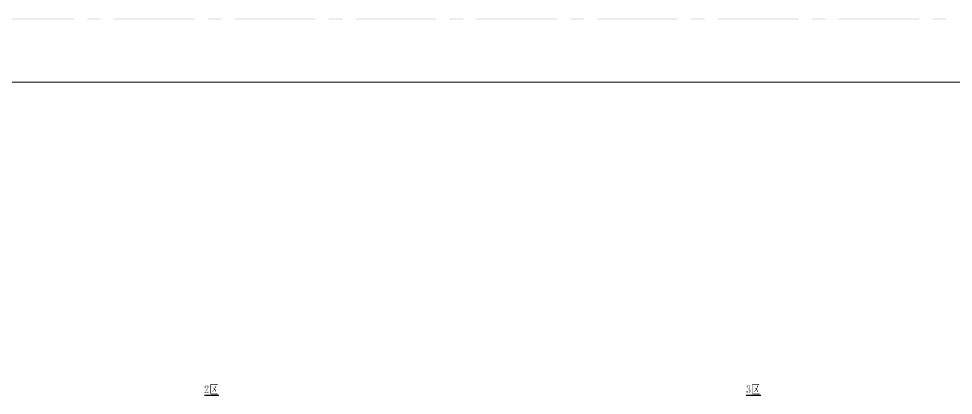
# Model space of a CAD drawing. Header units: millimetres. Extents: x 2315 to 4619, y 1334 to 1897.
# Drawn here: x 3787.7 to 3898.3, y 1566.5 to 1611.1 of the extents above; entities that cross this region are included whole.
import ezdxf

# ---------------------------------------------------------------- set-up
doc = ezdxf.new("R2010")
doc.units = ezdxf.units.MM
doc.layers.add('PDF_PDF_默认', color=4, linetype='Continuous')
doc.layers.add('PDF_站场道路', color=7, linetype='Continuous', true_color=0x957000)

msp = doc.modelspace()

# ---------------------------------------------------------------- hatches: boundary and pattern name
at = {"layer": 'PDF_PDF_默认', "transparency": 33554559}
for points in [[(3810.03, 1567.48), (3810.03, 1567.48), (3810.03, 1567.48), (3810.03, 1567.48), (3810.03, 1567.54), (3810.03, 1567.54), (3810.03, 1567.54), (3809.97, 1567.54), (3809.97, 1567.54), (3809.97, 1567.61), (3809.97, 1567.61), (3809.97, 1567.61), (3809.97, 1567.61), (3809.97, 1567.61), (3809.97, 1567.61), (3809.97, 1567.67), (3809.97, 1567.67), (3809.91, 1567.67), (3809.91, 1567.67), (3809.91, 1567.67), (3809.91, 1567.67), (3809.91, 1567.67), (3809.91, 1567.67), (3809.85, 1567.67), (3809.85, 1567.67), (3809.85, 1567.67), (3809.85, 1567.67), (3809.85, 1567.67), (3809.85, 1567.67), (3809.79, 1567.67), (3809.79, 1567.67), (3809.79, 1567.61), (3809.79, 1567.61), (3809.79, 1567.61), (3809.79, 1567.61), (3809.79, 1567.61), (3809.79, 1567.61), (3809.79, 1567.54), (3809.73, 1567.54), (3809.73, 1567.54), (3809.73, 1567.54), (3809.73, 1567.54), (3809.73, 1567.54), (3809.73, 1567.48), (3809.79, 1567.48), (3809.79, 1567.48), (3809.79, 1567.48), (3809.79, 1567.48), (3809.79, 1567.42), (3809.79, 1567.42), (3809.79, 1567.42), (3809.79, 1567.42), (3809.79, 1567.42), (3809.79, 1567.42), (3809.79, 1567.36), (3809.73, 1567.36), (3809.73, 1567.36), (3809.73, 1567.36), (3809.73, 1567.36), (3809.73, 1567.36), (3809.73, 1567.36), (3809.73, 1567.42), (3809.73, 1567.42), (3809.67, 1567.42), (3809.67, 1567.42), (3809.67, 1567.42), (3809.67, 1567.42), (3809.67, 1567.48), (3809.67, 1567.48), (3809.67, 1567.48), (3809.67, 1567.48), (3809.67, 1567.54), (3809.67, 1567.54), (3809.67, 1567.54), (3809.73, 1567.54), (3809.73, 1567.54), (3809.73, 1567.61), (3809.73, 1567.61), (3809.73, 1567.61), (3809.73, 1567.61), (3809.73, 1567.61), (3809.73, 1567.61), (3809.73, 1567.67), (3809.79, 1567.67), (3809.79, 1567.67), (3809.79, 1567.67), (3809.79, 1567.67), (3809.79, 1567.67), (3809.79, 1567.67), (3809.79, 1567.67), (3809.85, 1567.67), (3809.85, 1567.67), (3809.85, 1567.73), (3809.85, 1567.73), (3809.85, 1567.73), (3809.85, 1567.73), (3809.91, 1567.73), (3809.91, 1567.73), (3809.91, 1567.73), (3809.91, 1567.73), (3809.91, 1567.73), (3809.97, 1567.67), (3809.97, 1567.67), (3809.97, 1567.67), (3809.97, 1567.67), (3809.97, 1567.67), (3809.97, 1567.67), (3810.03, 1567.67), (3810.03, 1567.67), (3810.03, 1567.67), (3810.03, 1567.67), (3810.03, 1567.67), (3810.03, 1567.61), (3810.03, 1567.61), (3810.03, 1567.61), (3810.03, 1567.61), (3810.03, 1567.61), (3810.09, 1567.61), (3810.09, 1567.54), (3810.09, 1567.54), (3810.09, 1567.54), (3810.09, 1567.54), (3810.09, 1567.48), (3810.09, 1567.48), (3810.09, 1567.48), (3810.09, 1567.48), (3810.09, 1567.48), (3810.09, 1567.42), (3810.09, 1567.42), (3810.09, 1567.42), (3810.09, 1567.42), (3810.09, 1567.36), (3810.09, 1567.36), (3810.09, 1567.36), (3810.09, 1567.36), (3810.03, 1567.36), (3810.03, 1567.3), (3810.03, 1567.3), (3810.03, 1567.3), (3810.03, 1567.3), (3810.03, 1567.3), (3810.03, 1567.24), (3810.03, 1567.24), (3810.03, 1567.24), (3810.03, 1567.24), (3809.97, 1567.24), (3809.97, 1567.24), (3809.97, 1567.18), (3809.97, 1567.18), (3809.97, 1567.18), (3809.97, 1567.18), (3809.97, 1567.18), (3809.91, 1567.12), (3809.91, 1567.12), (3809.91, 1567.12), (3809.91, 1567.12), (3809.91, 1567.12), (3809.91, 1567.12), (3809.91, 1567.06), (3809.85, 1567.06), (3809.85, 1567.06), (3809.85, 1567.06), (3809.85, 1567.06), (3809.85, 1567.06), (3809.85, 1566.99), (3809.85, 1566.99), (3809.85, 1566.99), (3809.85, 1566.99), (3809.79, 1566.99), (3809.79, 1566.99), (3809.79, 1566.99), (3809.79, 1566.93), (3809.79, 1566.93), (3809.79, 1566.93), (3809.79, 1566.93), (3809.79, 1566.93), (3809.79, 1566.87), (3809.73, 1566.87), (3809.73, 1566.87), (3809.73, 1566.87), (3809.73, 1566.87), (3809.73, 1566.81), (3809.73, 1566.81), (3809.73, 1566.81), (3809.73, 1566.81), (3809.97, 1566.81), (3809.97, 1566.81), (3809.97, 1566.81), (3809.97, 1566.81), (3810.03, 1566.81), (3810.03, 1566.81), (3810.03, 1566.87), (3810.03, 1566.87), (3810.03, 1566.87), (3810.03, 1566.87), (3810.03, 1566.87), (3810.03, 1566.87), (3810.03, 1566.93), (3810.03, 1566.93), (3810.03, 1566.93), (3810.09, 1566.93), (3810.09, 1566.99), (3810.09, 1566.99), (3810.09, 1566.75), (3809.67, 1566.75), (3809.67, 1566.81), (3809.67, 1566.81), (3809.67, 1566.81), (3809.67, 1566.81), (3809.67, 1566.87), (3809.73, 1566.87), (3809.73, 1566.87), (3809.73, 1566.87), (3809.73, 1566.87), (3809.73, 1566.93), (3809.73, 1566.93), (3809.73, 1566.93), (3809.73, 1566.93), (3809.73, 1566.93), (3809.73, 1566.93), (3809.79, 1566.99), (3809.79, 1566.99), (3809.79, 1566.99), (3809.79, 1566.99), (3809.79, 1566.99), (3809.79, 1566.99), (3809.79, 1567.06), (3809.79, 1567.06), (3809.79, 1567.06), (3809.85, 1567.06), (3809.85, 1567.06), (3809.85, 1567.06), (3809.85, 1567.12), (3809.85, 1567.12), (3809.85, 1567.12), (3809.85, 1567.12), (3809.91, 1567.12), (3809.91, 1567.12), (3809.91, 1567.18), (3809.91, 1567.18), (3809.91, 1567.18), (3809.91, 1567.18), (3809.91, 1567.18), (3809.91, 1567.24), (3809.91, 1567.24), (3809.97, 1567.24), (3809.97, 1567.24), (3809.97, 1567.24), (3809.97, 1567.24), (3809.97, 1567.3), (3809.97, 1567.3), (3809.97, 1567.3), (3809.97, 1567.3), (3809.97, 1567.3), (3809.97, 1567.36), (3809.97, 1567.36), (3809.97, 1567.36), (3810.03, 1567.36), (3810.03, 1567.42), (3810.03, 1567.42), (3810.03, 1567.42), (3810.03, 1567.42), (3810.03, 1567.42), (3810.03, 1567.48)], [(3874.23, 1566.99), (3874.23, 1566.99), (3874.23, 1566.99), (3874.23, 1566.93), (3874.23, 1566.93), (3874.23, 1566.93), (3874.23, 1566.93), (3874.23, 1566.87), (3874.23, 1566.87), (3874.23, 1566.87), (3874.17, 1566.87), (3874.17, 1566.87), (3874.17, 1566.81), (3874.17, 1566.81), (3874.17, 1566.81), (3874.17, 1566.81), (3874.17, 1566.81), (3874.17, 1566.81), (3874.17, 1566.81), (3874.11, 1566.75), (3874.11, 1566.75), (3874.11, 1566.75), (3874.11, 1566.75), (3874.11, 1566.75), (3874.11, 1566.75), (3874.11, 1566.75), (3874.05, 1566.75), (3874.05, 1566.75), (3874.05, 1566.75), (3874.05, 1566.75), (3874.05, 1566.75), (3873.99, 1566.75), (3873.99, 1566.75), (3873.99, 1566.75), (3873.99, 1566.75), (3873.99, 1566.75), (3873.99, 1566.75), (3873.93, 1566.75), (3873.93, 1566.75), (3873.93, 1566.75), (3873.93, 1566.75), (3873.93, 1566.75), (3873.93, 1566.75), (3873.93, 1566.75), (3873.87, 1566.75), (3873.87, 1566.75), (3873.87, 1566.75), (3873.87, 1566.75), (3873.87, 1566.81), (3873.87, 1566.81), (3873.87, 1566.81), (3873.87, 1566.81), (3873.8, 1566.81), (3873.8, 1566.87), (3873.8, 1566.87), (3873.8, 1566.87), (3873.8, 1566.87), (3873.8, 1566.87), (3873.8, 1566.93), (3873.8, 1566.93), (3873.8, 1566.93), (3873.8, 1566.93), (3873.8, 1566.93), (3873.8, 1566.93), (3873.8, 1566.99), (3873.87, 1566.99), (3873.87, 1566.99), (3873.87, 1566.99), (3873.87, 1566.99), (3873.87, 1566.99), (3873.87, 1566.99), (3873.87, 1566.99), (3873.93, 1566.99), (3873.93, 1566.99), (3873.93, 1566.93), (3873.93, 1566.93), (3873.93, 1566.93), (3873.93, 1566.93), (3873.93, 1566.93), (3873.93, 1566.87), (3873.93, 1566.87), (3873.93, 1566.87), (3873.93, 1566.87), (3873.87, 1566.87), (3873.87, 1566.81), (3873.93, 1566.81), (3873.93, 1566.81), (3873.93, 1566.81), (3873.93, 1566.81), (3873.93, 1566.81), (3873.93, 1566.81), (3873.93, 1566.75), (3873.93, 1566.75), (3873.99, 1566.75), (3873.99, 1566.75), (3873.99, 1566.75), (3873.99, 1566.75), (3873.99, 1566.75), (3873.99, 1566.75), (3874.05, 1566.75), (3874.05, 1566.75), (3874.05, 1566.75), (3874.05, 1566.75), (3874.05, 1566.75), (3874.05, 1566.81), (3874.11, 1566.81), (3874.11, 1566.81), (3874.11, 1566.81), (3874.11, 1566.81), (3874.11, 1566.81), (3874.11, 1566.81), (3874.11, 1566.81), (3874.11, 1566.87), (3874.11, 1566.87), (3874.11, 1566.87), (3874.11, 1566.87), (3874.11, 1566.87), (3874.11, 1566.87), (3874.17, 1566.93), (3874.17, 1566.93), (3874.17, 1566.93), (3874.17, 1566.93), (3874.17, 1566.99), (3874.17, 1566.99), (3874.17, 1566.99), (3874.17, 1566.99), (3874.17, 1567.06), (3874.17, 1567.06), (3874.17, 1567.06), (3874.17, 1567.06), (3874.11, 1567.12), (3874.11, 1567.12), (3874.11, 1567.12), (3874.11, 1567.12), (3874.11, 1567.12), (3874.11, 1567.18), (3874.11, 1567.18), (3874.11, 1567.18), (3874.11, 1567.18), (3874.11, 1567.18), (3874.11, 1567.18), (3874.11, 1567.18), (3874.05, 1567.18), (3874.05, 1567.18), (3874.05, 1567.24), (3874.05, 1567.24), (3874.05, 1567.24), (3874.05, 1567.24), (3873.99, 1567.24), (3873.99, 1567.24), (3873.99, 1567.24), (3873.99, 1567.24), (3873.99, 1567.24), (3873.99, 1567.24), (3873.99, 1567.24), (3873.99, 1567.24), (3873.99, 1567.24), (3873.99, 1567.3), (3873.99, 1567.3), (3873.99, 1567.3), (3874.05, 1567.3), (3874.05, 1567.3), (3874.05, 1567.3), (3874.05, 1567.3), (3874.05, 1567.3), (3874.05, 1567.3), (3874.05, 1567.3), (3874.11, 1567.3), (3874.11, 1567.36), (3874.11, 1567.36), (3874.11, 1567.36), (3874.11, 1567.36), (3874.11, 1567.36), (3874.11, 1567.36), (3874.11, 1567.42), (3874.11, 1567.42), (3874.11, 1567.42), (3874.11, 1567.42), (3874.11, 1567.48), (3874.11, 1567.48), (3874.11, 1567.48), (3874.11, 1567.48), (3874.11, 1567.48), (3874.11, 1567.54), (3874.11, 1567.54), (3874.11, 1567.54), (3874.11, 1567.54), (3874.11, 1567.61), (3874.11, 1567.61), (3874.11, 1567.61), (3874.11, 1567.61), (3874.11, 1567.61), (3874.11, 1567.61), (3874.05, 1567.61), (3874.05, 1567.67), (3874.05, 1567.67), (3874.05, 1567.67), (3874.05, 1567.67), (3874.05, 1567.67), (3873.99, 1567.67), (3873.99, 1567.67), (3873.99, 1567.67), (3873.99, 1567.67), (3873.99, 1567.67), (3873.99, 1567.67), (3873.93, 1567.67), (3873.93, 1567.67), (3873.93, 1567.67), (3873.93, 1567.67), (3873.93, 1567.61), (3873.93, 1567.61), (3873.93, 1567.61), (3873.93, 1567.61), (3873.87, 1567.61), (3873.87, 1567.61), (3873.87, 1567.54), (3873.93, 1567.54), (3873.93, 1567.54), (3873.93, 1567.54), (3873.93, 1567.54), (3873.93, 1567.48), (3873.93, 1567.48), (3873.93, 1567.48), (3873.93, 1567.48), (3873.93, 1567.48), (3873.93, 1567.48), (3873.93, 1567.42), (3873.93, 1567.42), (3873.87, 1567.42), (3873.87, 1567.42), (3873.87, 1567.42), (3873.87, 1567.42), (3873.87, 1567.42), (3873.87, 1567.42), (3873.87, 1567.42), (3873.87, 1567.48), (3873.8, 1567.48), (3873.8, 1567.48), (3873.8, 1567.48), (3873.8, 1567.48), (3873.8, 1567.54), (3873.8, 1567.54), (3873.8, 1567.54), (3873.8, 1567.54), (3873.87, 1567.61), (3873.87, 1567.61), (3873.87, 1567.61), (3873.87, 1567.61), (3873.87, 1567.61), (3873.87, 1567.61), (3873.87, 1567.67), (3873.87, 1567.67), (3873.87, 1567.67), (3873.93, 1567.67), (3873.93, 1567.67), (3873.93, 1567.67), (3873.93, 1567.67), (3873.93, 1567.67), (3873.93, 1567.67), (3873.99, 1567.67), (3873.99, 1567.73), (3873.99, 1567.73), (3873.99, 1567.73), (3873.99, 1567.73), (3873.99, 1567.73), (3874.05, 1567.73), (3874.05, 1567.73), (3874.05, 1567.73), (3874.05, 1567.67), (3874.05, 1567.67), (3874.05, 1567.67), (3874.11, 1567.67), (3874.11, 1567.67), (3874.11, 1567.67), (3874.11, 1567.67), (3874.11, 1567.67), (3874.11, 1567.67), (3874.11, 1567.67), (3874.17, 1567.61), (3874.17, 1567.61), (3874.17, 1567.61), (3874.17, 1567.61), (3874.17, 1567.61), (3874.17, 1567.54), (3874.17, 1567.54), (3874.17, 1567.54), (3874.17, 1567.54), (3874.17, 1567.54), (3874.17, 1567.48), (3874.17, 1567.48), (3874.17, 1567.48), (3874.17, 1567.48), (3874.17, 1567.48), (3874.17, 1567.48), (3874.17, 1567.42), (3874.17, 1567.42), (3874.17, 1567.42), (3874.17, 1567.42), (3874.17, 1567.36), (3874.17, 1567.36), (3874.17, 1567.36), (3874.17, 1567.36), (3874.17, 1567.36), (3874.17, 1567.36), (3874.17, 1567.3), (3874.17, 1567.3), (3874.11, 1567.3), (3874.11, 1567.3), (3874.11, 1567.3), (3874.11, 1567.3), (3874.11, 1567.3), (3874.11, 1567.24), (3874.11, 1567.24), (3874.05, 1567.24), (3874.05, 1567.24), (3874.05, 1567.24), (3874.11, 1567.24), (3874.11, 1567.24), (3874.11, 1567.24), (3874.11, 1567.24), (3874.11, 1567.24), (3874.11, 1567.18), (3874.17, 1567.18), (3874.17, 1567.18), (3874.17, 1567.18), (3874.17, 1567.18), (3874.17, 1567.18), (3874.17, 1567.18), (3874.17, 1567.12), (3874.17, 1567.12), (3874.17, 1567.12), (3874.23, 1567.12), (3874.23, 1567.12), (3874.23, 1567.06), (3874.23, 1567.06), (3874.23, 1567.06), (3874.23, 1567.06), (3874.23, 1567.06), (3874.23, 1566.99), (3874.23, 1566.99), (3874.23, 1566.99)]]:
    msp.add_hatch(color=256, dxfattribs=at).paths.add_polyline_path(points)
h = msp.add_hatch(color=256, dxfattribs=at)
h.paths.add_polyline_path([(3810.58, 1567.54), (3810.58, 1567.54), (3810.58, 1567.54), (3810.58, 1567.54), (3810.58, 1567.54), (3810.58, 1567.54), (3810.58, 1567.54), (3810.58, 1567.54), (3810.64, 1567.48), (3810.64, 1567.48), (3810.64, 1567.48), (3810.64, 1567.48), (3810.64, 1567.48), (3810.64, 1567.48), (3810.64, 1567.48), (3810.64, 1567.42), (3810.71, 1567.42), (3810.71, 1567.42), (3810.71, 1567.42), (3810.71, 1567.42), (3810.71, 1567.42), (3810.71, 1567.36), (3810.71, 1567.36), (3810.77, 1567.36), (3810.77, 1567.36), (3810.77, 1567.36), (3810.77, 1567.36), (3810.77, 1567.3), (3810.77, 1567.3), (3810.77, 1567.3), (3810.83, 1567.3), (3810.83, 1567.3), (3810.83, 1567.3), (3810.83, 1567.3), (3810.83, 1567.3), (3810.83, 1567.36), (3810.83, 1567.36), (3810.83, 1567.36), (3810.83, 1567.36), (3810.83, 1567.36), (3810.89, 1567.42), (3810.89, 1567.42), (3810.89, 1567.42), (3810.89, 1567.42), (3810.89, 1567.42), (3810.89, 1567.48), (3810.89, 1567.48), (3810.89, 1567.48), (3810.89, 1567.48), (3810.89, 1567.48), (3810.89, 1567.48), (3810.95, 1567.54), (3810.95, 1567.54), (3810.95, 1567.54), (3810.95, 1567.54), (3810.95, 1567.61), (3810.95, 1567.61), (3810.95, 1567.61), (3810.95, 1567.61), (3810.95, 1567.61), (3810.95, 1567.67), (3810.95, 1567.67), (3811.07, 1567.54), (3811.07, 1567.54), (3811.07, 1567.54), (3811.01, 1567.54), (3811.01, 1567.54), (3811.01, 1567.54), (3811.01, 1567.54), (3811.01, 1567.48), (3811.01, 1567.48), (3811.01, 1567.48), (3811.01, 1567.48), (3810.95, 1567.48), (3810.95, 1567.42), (3810.95, 1567.42), (3810.95, 1567.42), (3810.95, 1567.42), (3810.95, 1567.42), (3810.95, 1567.36), (3810.95, 1567.36), (3810.95, 1567.36), (3810.89, 1567.36), (3810.89, 1567.36), (3810.89, 1567.3), (3810.89, 1567.3), (3810.89, 1567.3), (3810.89, 1567.3), (3810.89, 1567.3), (3810.89, 1567.3), (3810.89, 1567.24), (3810.89, 1567.24), (3810.83, 1567.24), (3810.89, 1567.24), (3810.89, 1567.18), (3810.89, 1567.18), (3810.89, 1567.18), (3810.89, 1567.18), (3810.95, 1567.18), (3810.95, 1567.12), (3810.95, 1567.12), (3810.95, 1567.12), (3810.95, 1567.12), (3810.95, 1567.12), (3810.95, 1567.06), (3811.01, 1567.06), (3811.01, 1567.06), (3811.01, 1567.06), (3811.01, 1567.06), (3811.01, 1567.06), (3811.01, 1567.06), (3811.01, 1566.99), (3811.01, 1566.99), (3811.01, 1566.99), (3811.01, 1566.99), (3811.01, 1566.99), (3811.01, 1566.99), (3811.01, 1566.99), (3811.01, 1566.93), (3811.01, 1566.93), (3811.01, 1566.93), (3811.01, 1566.93), (3811.01, 1566.93), (3811.01, 1566.87), (3811.01, 1566.87), (3811.01, 1566.87), (3811.01, 1566.87), (3811.01, 1566.87), (3811.01, 1566.81), (3811.01, 1566.81), (3811.01, 1566.81), (3811.01, 1566.81), (3811.01, 1566.87), (3811.01, 1566.87), (3810.95, 1566.87), (3810.95, 1566.87), (3810.95, 1566.87), (3810.95, 1566.93), (3810.95, 1566.93), (3810.95, 1566.93), (3810.95, 1566.93), (3810.95, 1566.93), (3810.95, 1566.99), (3810.95, 1566.99), (3810.95, 1566.99), (3810.89, 1566.99), (3810.89, 1566.99), (3810.89, 1567.06), (3810.89, 1567.06), (3810.89, 1567.06), (3810.89, 1567.06), (3810.89, 1567.06), (3810.89, 1567.06), (3810.89, 1567.12), (3810.89, 1567.12), (3810.83, 1567.12), (3810.83, 1567.12), (3810.83, 1567.12), (3810.83, 1567.18), (3810.83, 1567.18), (3810.83, 1567.18), (3810.83, 1567.18), (3810.83, 1567.18), (3810.77, 1567.12), (3810.77, 1567.12), (3810.77, 1567.12), (3810.77, 1567.12), (3810.77, 1567.12), (3810.77, 1567.06), (3810.77, 1567.06), (3810.71, 1567.06), (3810.71, 1567.06), (3810.71, 1567.06), (3810.71, 1567.06), (3810.71, 1566.99), (3810.71, 1566.99), (3810.71, 1566.99), (3810.71, 1566.99), (3810.64, 1566.99), (3810.64, 1566.99), (3810.64, 1566.99), (3810.64, 1566.93), (3810.64, 1566.93), (3810.64, 1566.93), (3810.64, 1566.93), (3810.64, 1566.93), (3810.58, 1566.93), (3810.58, 1566.87), (3810.58, 1566.87), (3810.58, 1566.87), (3810.58, 1566.87), (3810.58, 1566.87), (3810.58, 1566.87), (3810.52, 1566.87), (3810.52, 1566.87), (3810.52, 1566.81), (3810.52, 1566.81), (3810.52, 1566.81), (3810.52, 1566.81), (3810.52, 1566.81), (3810.52, 1566.81), (3810.52, 1566.81), (3810.52, 1566.87), (3810.52, 1566.87), (3810.52, 1566.87), (3810.52, 1566.87), (3810.52, 1566.87), (3810.52, 1566.87), (3810.58, 1566.93), (3810.58, 1566.93), (3810.58, 1566.93), (3810.58, 1566.93), (3810.58, 1566.93), (3810.58, 1566.93), (3810.58, 1566.99), (3810.64, 1566.99), (3810.64, 1566.99), (3810.64, 1566.99), (3810.64, 1566.99), (3810.64, 1566.99), (3810.64, 1566.99), (3810.64, 1567.06), (3810.64, 1567.06), (3810.64, 1567.06), (3810.64, 1567.06), (3810.71, 1567.06), (3810.71, 1567.06), (3810.71, 1567.12), (3810.71, 1567.12), (3810.71, 1567.12), (3810.71, 1567.12), (3810.71, 1567.12), (3810.71, 1567.12), (3810.71, 1567.18), (3810.77, 1567.18), (3810.77, 1567.18), (3810.77, 1567.18), (3810.77, 1567.18), (3810.77, 1567.24), (3810.77, 1567.24), (3810.77, 1567.24), (3810.77, 1567.24), (3810.77, 1567.24), (3810.77, 1567.3), (3810.77, 1567.3), (3810.71, 1567.3), (3810.71, 1567.3), (3810.71, 1567.3), (3810.71, 1567.3), (3810.71, 1567.36), (3810.71, 1567.36), (3810.71, 1567.36), (3810.71, 1567.36), (3810.64, 1567.36), (3810.64, 1567.42), (3810.64, 1567.42), (3810.64, 1567.42), (3810.64, 1567.42), (3810.64, 1567.42), (3810.64, 1567.42), (3810.64, 1567.48), (3810.58, 1567.48), (3810.58, 1567.48), (3810.58, 1567.48), (3810.58, 1567.48), (3810.58, 1567.48), (3810.58, 1567.54), (3810.58, 1567.54), (3810.58, 1567.54), (3810.52, 1567.54), (3810.52, 1567.54), (3810.52, 1567.54)], flags=0)
h.paths.add_polyline_path([(3810.4, 1567.79), (3811.07, 1567.79), (3811.13, 1567.85), (3811.19, 1567.73), (3810.4, 1567.73), (3810.4, 1566.69), (3811.07, 1566.69), (3811.13, 1566.75), (3811.19, 1566.63), (3810.4, 1566.63), (3810.4, 1566.63), (3810.34, 1566.69), (3810.34, 1566.69), (3810.34, 1567.61), (3810.34, 1567.67), (3810.34, 1567.67), (3810.34, 1567.67), (3810.34, 1567.67), (3810.34, 1567.67), (3810.34, 1567.67), (3810.34, 1567.73), (3810.34, 1567.73), (3810.34, 1567.73), (3810.34, 1567.73), (3810.34, 1567.79), (3810.34, 1567.79), (3810.34, 1567.79), (3810.34, 1567.85)], flags=0)
h = msp.add_hatch(color=256, dxfattribs=at)
h.paths.add_polyline_path([(3874.66, 1567.54), (3874.72, 1567.54), (3874.72, 1567.54), (3874.72, 1567.54), (3874.72, 1567.54), (3874.72, 1567.54), (3874.72, 1567.54), (3874.72, 1567.54), (3874.72, 1567.48), (3874.78, 1567.48), (3874.78, 1567.48), (3874.78, 1567.48), (3874.78, 1567.48), (3874.78, 1567.48), (3874.78, 1567.48), (3874.78, 1567.42), (3874.78, 1567.42), (3874.84, 1567.42), (3874.84, 1567.42), (3874.84, 1567.42), (3874.84, 1567.42), (3874.84, 1567.36), (3874.84, 1567.36), (3874.84, 1567.36), (3874.9, 1567.36), (3874.9, 1567.36), (3874.9, 1567.36), (3874.9, 1567.3), (3874.9, 1567.3), (3874.9, 1567.3), (3874.9, 1567.3), (3874.97, 1567.3), (3874.97, 1567.3), (3874.97, 1567.3), (3874.97, 1567.3), (3874.97, 1567.36), (3874.97, 1567.36), (3874.97, 1567.36), (3874.97, 1567.36), (3874.97, 1567.36), (3875.03, 1567.42), (3875.03, 1567.42), (3875.03, 1567.42), (3875.03, 1567.42), (3875.03, 1567.42), (3875.03, 1567.48), (3875.03, 1567.48), (3875.03, 1567.48), (3875.03, 1567.48), (3875.03, 1567.48), (3875.03, 1567.48), (3875.03, 1567.54), (3875.09, 1567.54), (3875.09, 1567.54), (3875.09, 1567.54), (3875.09, 1567.61), (3875.09, 1567.61), (3875.09, 1567.61), (3875.09, 1567.61), (3875.09, 1567.61), (3875.09, 1567.67), (3875.09, 1567.67), (3875.21, 1567.54), (3875.21, 1567.54), (3875.21, 1567.54), (3875.15, 1567.54), (3875.15, 1567.54), (3875.15, 1567.54), (3875.15, 1567.54), (3875.15, 1567.48), (3875.15, 1567.48), (3875.15, 1567.48), (3875.09, 1567.48), (3875.09, 1567.48), (3875.09, 1567.42), (3875.09, 1567.42), (3875.09, 1567.42), (3875.09, 1567.42), (3875.09, 1567.42), (3875.09, 1567.36), (3875.09, 1567.36), (3875.03, 1567.36), (3875.03, 1567.36), (3875.03, 1567.36), (3875.03, 1567.3), (3875.03, 1567.3), (3875.03, 1567.3), (3875.03, 1567.3), (3875.03, 1567.3), (3875.03, 1567.3), (3875.03, 1567.24), (3874.97, 1567.24), (3874.97, 1567.24), (3875.03, 1567.24), (3875.03, 1567.18), (3875.03, 1567.18), (3875.03, 1567.18), (3875.03, 1567.18), (3875.09, 1567.18), (3875.09, 1567.12), (3875.09, 1567.12), (3875.09, 1567.12), (3875.09, 1567.12), (3875.09, 1567.12), (3875.09, 1567.06), (3875.09, 1567.06), (3875.15, 1567.06), (3875.15, 1567.06), (3875.15, 1567.06), (3875.15, 1567.06), (3875.15, 1567.06), (3875.15, 1566.99), (3875.15, 1566.99), (3875.15, 1566.99), (3875.15, 1566.99), (3875.15, 1566.99), (3875.15, 1566.99), (3875.15, 1566.99), (3875.15, 1566.93), (3875.15, 1566.93), (3875.15, 1566.93), (3875.15, 1566.93), (3875.15, 1566.93), (3875.15, 1566.87), (3875.15, 1566.87), (3875.15, 1566.87), (3875.15, 1566.87), (3875.15, 1566.87), (3875.15, 1566.81), (3875.15, 1566.81), (3875.15, 1566.81), (3875.15, 1566.81), (3875.15, 1566.87), (3875.09, 1566.87), (3875.09, 1566.87), (3875.09, 1566.87), (3875.09, 1566.87), (3875.09, 1566.93), (3875.09, 1566.93), (3875.09, 1566.93), (3875.09, 1566.93), (3875.09, 1566.93), (3875.09, 1566.99), (3875.09, 1566.99), (3875.03, 1566.99), (3875.03, 1566.99), (3875.03, 1566.99), (3875.03, 1567.06), (3875.03, 1567.06), (3875.03, 1567.06), (3875.03, 1567.06), (3875.03, 1567.06), (3875.03, 1567.06), (3875.03, 1567.12), (3874.97, 1567.12), (3874.97, 1567.12), (3874.97, 1567.12), (3874.97, 1567.12), (3874.97, 1567.18), (3874.97, 1567.18), (3874.97, 1567.18), (3874.97, 1567.18), (3874.9, 1567.18), (3874.9, 1567.12), (3874.9, 1567.12), (3874.9, 1567.12), (3874.9, 1567.12), (3874.9, 1567.12), (3874.9, 1567.06), (3874.9, 1567.06), (3874.84, 1567.06), (3874.84, 1567.06), (3874.84, 1567.06), (3874.84, 1567.06), (3874.84, 1566.99), (3874.84, 1566.99), (3874.84, 1566.99), (3874.84, 1566.99), (3874.78, 1566.99), (3874.78, 1566.99), (3874.78, 1566.99), (3874.78, 1566.93), (3874.78, 1566.93), (3874.78, 1566.93), (3874.78, 1566.93), (3874.72, 1566.93), (3874.72, 1566.93), (3874.72, 1566.87), (3874.72, 1566.87), (3874.72, 1566.87), (3874.72, 1566.87), (3874.72, 1566.87), (3874.66, 1566.87), (3874.66, 1566.87), (3874.66, 1566.87), (3874.66, 1566.81), (3874.66, 1566.81), (3874.66, 1566.81), (3874.66, 1566.81), (3874.66, 1566.81), (3874.6, 1566.81), (3874.66, 1566.81), (3874.66, 1566.87), (3874.66, 1566.87), (3874.66, 1566.87), (3874.66, 1566.87), (3874.66, 1566.87), (3874.66, 1566.87), (3874.72, 1566.93), (3874.72, 1566.93), (3874.72, 1566.93), (3874.72, 1566.93), (3874.72, 1566.93), (3874.72, 1566.93), (3874.72, 1566.99), (3874.72, 1566.99), (3874.78, 1566.99), (3874.78, 1566.99), (3874.78, 1566.99), (3874.78, 1566.99), (3874.78, 1566.99), (3874.78, 1567.06), (3874.78, 1567.06), (3874.78, 1567.06), (3874.78, 1567.06), (3874.78, 1567.06), (3874.84, 1567.06), (3874.84, 1567.12), (3874.84, 1567.12), (3874.84, 1567.12), (3874.84, 1567.12), (3874.84, 1567.12), (3874.84, 1567.12), (3874.84, 1567.18), (3874.9, 1567.18), (3874.9, 1567.18), (3874.9, 1567.18), (3874.9, 1567.18), (3874.9, 1567.24), (3874.9, 1567.24), (3874.9, 1567.24), (3874.9, 1567.24), (3874.9, 1567.24), (3874.9, 1567.3), (3874.84, 1567.3), (3874.84, 1567.3), (3874.84, 1567.3), (3874.84, 1567.3), (3874.84, 1567.3), (3874.84, 1567.36), (3874.84, 1567.36), (3874.84, 1567.36), (3874.78, 1567.36), (3874.78, 1567.36), (3874.78, 1567.42), (3874.78, 1567.42), (3874.78, 1567.42), (3874.78, 1567.42), (3874.78, 1567.42), (3874.78, 1567.42), (3874.72, 1567.48), (3874.72, 1567.48), (3874.72, 1567.48), (3874.72, 1567.48), (3874.72, 1567.48), (3874.72, 1567.48), (3874.72, 1567.54), (3874.72, 1567.54), (3874.72, 1567.54), (3874.66, 1567.54), (3874.66, 1567.54), (3874.66, 1567.54)], flags=0)
h.paths.add_polyline_path([(3874.54, 1567.79), (3875.21, 1567.79), (3875.21, 1567.85), (3875.33, 1567.73), (3874.54, 1567.73), (3874.54, 1566.69), (3875.21, 1566.69), (3875.27, 1566.75), (3875.33, 1566.63), (3874.54, 1566.63), (3874.54, 1566.63), (3874.48, 1566.69), (3874.48, 1566.69), (3874.48, 1567.61), (3874.48, 1567.67), (3874.48, 1567.67), (3874.48, 1567.67), (3874.48, 1567.67), (3874.48, 1567.67), (3874.48, 1567.67), (3874.48, 1567.73), (3874.48, 1567.73), (3874.48, 1567.73), (3874.48, 1567.73), (3874.48, 1567.79), (3874.48, 1567.79), (3874.48, 1567.79), (3874.48, 1567.85)], flags=0)
at = {"layer": 'PDF_站场道路', "transparency": 33554559}
for points in [[(3784.66, 1611.08), (3784.66, 1611.02), (3794.19, 1611.02), (3794.19, 1611.08)], [(3795.77, 1611.08), (3795.77, 1611.02), (3797.36, 1611.02), (3797.36, 1611.08)], [(3798.95, 1611.08), (3798.95, 1611.02), (3808.48, 1611.02), (3808.48, 1611.08)], [(3810.07, 1611.08), (3810.07, 1611.02), (3811.65, 1611.02), (3811.65, 1611.08)], [(3813.24, 1611.08), (3813.24, 1611.02), (3822.77, 1611.02), (3822.77, 1611.08)], [(3824.36, 1611.08), (3824.36, 1611.02), (3825.95, 1611.02), (3825.95, 1611.08)], [(3827.54, 1611.08), (3827.54, 1611.02), (3837.06, 1611.02), (3837.06, 1611.08)], [(3838.65, 1611.08), (3838.65, 1611.02), (3840.24, 1611.02), (3840.24, 1611.08)], [(3841.83, 1611.08), (3841.83, 1611.02), (3851.36, 1611.02), (3851.36, 1611.08)], [(3852.95, 1611.08), (3852.95, 1611.02), (3854.53, 1611.02), (3854.53, 1611.08)], [(3856.12, 1611.08), (3856.12, 1611.02), (3865.65, 1611.02), (3865.65, 1611.08)], [(3867.24, 1611.08), (3867.24, 1611.02), (3868.83, 1611.02), (3868.83, 1611.08)], [(3870.41, 1611.08), (3870.41, 1611.02), (3879.94, 1611.02), (3879.94, 1611.08)], [(3881.53, 1611.08), (3881.53, 1611.02), (3883.12, 1611.02), (3883.12, 1611.08)], [(3884.71, 1611.08), (3884.71, 1611.02), (3894.24, 1611.02), (3894.24, 1611.08)], [(3895.82, 1611.08), (3895.82, 1611.02), (3897.41, 1611.02), (3897.41, 1611.08)]]:
    msp.add_hatch(color=256, dxfattribs=at).paths.add_polyline_path(points)

# ---------------------------------------------------------------- linework, layer by layer
at = {"layer": 'PDF_PDF_默认', "lineweight": 25}
for points in [[(3809.64, 1566.5), (3811.35, 1566.5)], [(3873.77, 1566.5), (3875.48, 1566.5)]]:
    msp.add_lwpolyline(points, dxfattribs=at)
at = {"layer": 'PDF_站场道路', "lineweight": 9}
msp.add_lwpolyline([(3323.92, 1603.57), (4289.31, 1603.57)], dxfattribs=at)

doc.saveas('drawing.dxf')
